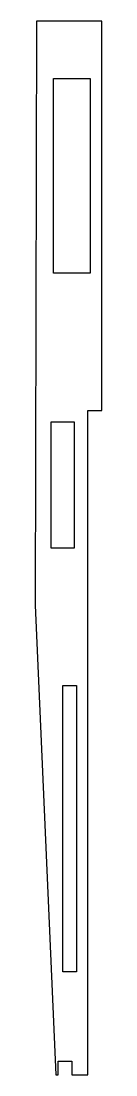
# Model space of a CAD drawing. Header units: millimetres. Extents: x 0 to 29, y 0 to 460.
import ezdxf

# ---------------------------------------------------------------- set-up
doc = ezdxf.new("R2010")
doc.units = ezdxf.units.MM

msp = doc.modelspace()

# ---------------------------------------------------------------- linework, layer by layer
for p, q in [((0.49, 460), (0, 205)), ((29, 460), (0.49, 460)), ((29, 290), (29, 460)), ((8, 350), (8, 435)), ((8, 435), (24, 435)), ((24, 435), (24, 350)), ((24, 350), (8, 350)), ((23, 0), (23, 290)), ((23, 290), (29, 290)), ((7, 230), (7, 285)), ((7, 285), (17, 285)), ((17, 285), (17, 230)), ((17, 230), (7, 230)), ((0, 205), (9, 0)), ((12, 45), (12, 170)), ((12, 170), (18, 170)), ((18, 170), (18, 45)), ((18, 45), (12, 45)), ((10, 0), (10, 6)), ((10, 6), (16, 6)), ((16, 6), (16, 0)), ((9, 0), (10, 0)), ((16, 0), (23, 0))]:
    msp.add_line(p, q)

doc.saveas('drawing.dxf')
